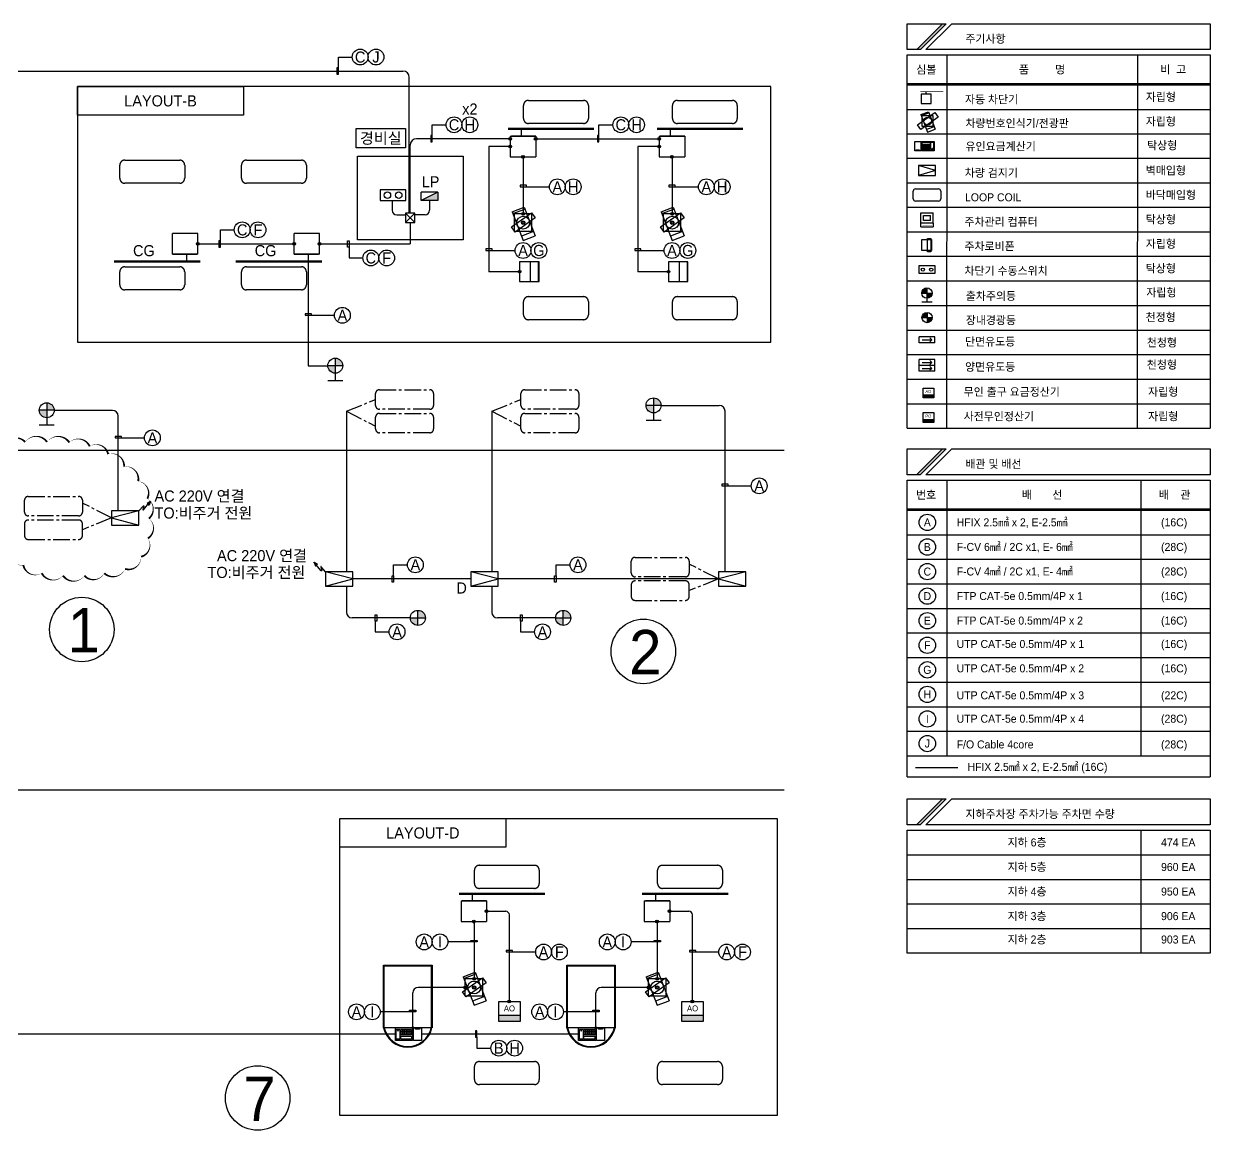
# Model space of a CAD drawing. Header units: millimetres. Extents: x 5818 to 80822, y 2110 to 56558.
# Drawn here: x 40745 to 72815, y 26649 to 56558 of the extents above; entities that cross this region are included whole.
import ezdxf
from ezdxf.enums import TextEntityAlignment as Align

# ---------------------------------------------------------------- set-up
doc = ezdxf.new("R2010")
doc.units = ezdxf.units.MM
doc.header["$LTSCALE"] = 600
doc.header["$MEASUREMENT"] = 0
doc.linetypes.add('CENTER2', pattern=[1.125, 0.75, -0.125, 0.125, -0.125])
doc.linetypes.add('HIDDEN', pattern=[2, 1, -1])
for name, color, linetype in [('5', 2, 'CONTINUOUS'), ('DY2', 2, 'CONTINUOUS'), ('e-con', 1, 'CONTINUOUS'), ('e-text', 6, 'CONTINUOUS'), ('e-text-box', 7, 'CONTINUOUS'), ('ITS', 6, 'CONTINUOUS')]:
    doc.layers.add(name, color=color, linetype=linetype)
doc.styles.add('돋움', font='Dotum.TTF')

msp = doc.modelspace()

# ---------------------------------------------------------------- hatches: boundary and pattern name
at = {"layer": '5', "ltscale": 2}
h = msp.add_hatch(color=7, dxfattribs=at)
h.dxf.hatch_style = 1
h.paths.add_polyline_path([(65051, 46524), (65051, 46442), (65341, 46442), (65341, 46524)])
h = msp.add_hatch(color=7, dxfattribs=at)
h.dxf.hatch_style = 1
h.paths.add_polyline_path([(65051, 45861), (65051, 45778), (65341, 45778), (65341, 45861)])
h = msp.add_hatch(color=7, dxfattribs=at)
h.dxf.hatch_style = 1
h.paths.add_polyline_path([(53583, 29757), (53583, 29591), (54162, 29591), (54162, 29757)])
h = msp.add_hatch(color=7, dxfattribs=at)
h.dxf.hatch_style = 1
h.paths.add_polyline_path([(58532, 29757), (58532, 29591), (59112, 29591), (59112, 29757)])
at = {"layer": 'e-text-box'}
h = msp.add_hatch(color=256, dxfattribs=at)
h.paths.add_polyline_path([(53895, 53411, 0.414214), (53932, 53448, 0.414214), (53895, 53485)])
h.paths.add_polyline_path([(53895, 53411), (53895, 53448), (53858, 53448, 0.414214)])
h.paths.add_polyline_path([(53858, 53448), (53895, 53448), (53895, 53485, 0.414214)])
h = msp.add_hatch(color=256, dxfattribs=at)
h.paths.add_polyline_path([(53895, 53206, 0.414214), (53932, 53243, 0.414214), (53895, 53281)])
h.paths.add_polyline_path([(53895, 53206), (53895, 53243), (53858, 53243, 0.414214)])
h.paths.add_polyline_path([(53858, 53243), (53895, 53243), (53895, 53281, 0.414214)])
h = msp.add_hatch(color=256, dxfattribs=at)
h.paths.add_polyline_path([(54583, 53411, 0.414214), (54620, 53448, 0.414214), (54583, 53485)])
h.paths.add_polyline_path([(54583, 53411), (54583, 53448), (54546, 53448, 0.414214)])
h.paths.add_polyline_path([(54546, 53448), (54583, 53448), (54583, 53485, 0.414214)])
h = msp.add_hatch(color=256, dxfattribs=at)
h.paths.add_polyline_path([(57921, 53411, 0.414214), (57958, 53448, 0.414214), (57921, 53485)])
h.paths.add_polyline_path([(57921, 53411), (57921, 53448), (57883, 53448, 0.414214)])
h.paths.add_polyline_path([(57883, 53448), (57921, 53448), (57921, 53485, 0.414214)])
h = msp.add_hatch(color=256, dxfattribs=at)
h.paths.add_polyline_path([(57921, 53206, 0.414214), (57958, 53243, 0.414214), (57921, 53281)])
h.paths.add_polyline_path([(57921, 53206), (57921, 53243), (57883, 53243, 0.414214)])
h.paths.add_polyline_path([(57883, 53243), (57921, 53243), (57921, 53281, 0.414214)])
h = msp.add_hatch(color=256, dxfattribs=at)
h.paths.add_polyline_path([(54239, 52926, 0.414214), (54276, 52963, 0.414214), (54239, 53001)])
h.paths.add_polyline_path([(54239, 52926), (54239, 52963), (54202, 52963, 0.414214)])
h.paths.add_polyline_path([(54202, 52963), (54239, 52963), (54239, 53001, 0.414214)])
h = msp.add_hatch(color=256, dxfattribs=at)
h.paths.add_polyline_path([(58265, 52926, 0.414214), (58302, 52963, 0.414214), (58265, 53001)])
h.paths.add_polyline_path([(58265, 52926), (58265, 52963), (58227, 52963, 0.414214)])
h.paths.add_polyline_path([(58227, 52963), (58265, 52963), (58265, 53001, 0.414214)])
h = msp.add_hatch(color=256, dxfattribs=at)
h.paths.add_polyline_path([(54245, 51383, 0.414214), (54282, 51420, 0.414214), (54245, 51457)])
h.paths.add_polyline_path([(54245, 51383), (54245, 51420), (54207, 51420, 0.414214)])
h.paths.add_polyline_path([(54207, 51420), (54245, 51420), (54245, 51457, 0.414214)])
h = msp.add_hatch(color=256, dxfattribs=at)
h.paths.add_polyline_path([(58270, 51383, 0.414214), (58308, 51420, 0.414214), (58270, 51457)])
h.paths.add_polyline_path([(58270, 51383), (58270, 51420), (58233, 51420, 0.414214)])
h.paths.add_polyline_path([(58233, 51420), (58270, 51420), (58270, 51457, 0.414214)])
h = msp.add_hatch(color=256, dxfattribs=at)
h.paths.add_polyline_path([(45453, 50569, 0.414214), (45491, 50606, 0.414214), (45453, 50643)])
h.paths.add_polyline_path([(45453, 50569), (45453, 50606), (45416, 50606, 0.414214)])
h.paths.add_polyline_path([(45416, 50606), (45453, 50606), (45453, 50643, 0.414214)])
h = msp.add_hatch(color=256, dxfattribs=at)
h.paths.add_polyline_path([(48054, 50569, 0.414214), (48092, 50606, 0.414214), (48054, 50643)])
h.paths.add_polyline_path([(48054, 50569), (48054, 50606), (48017, 50606, 0.414214)])
h.paths.add_polyline_path([(48017, 50606), (48054, 50606), (48054, 50643, 0.414214)])
h = msp.add_hatch(color=256, dxfattribs=at)
h.paths.add_polyline_path([(48742, 50569, 0.414214), (48780, 50606, 0.414214), (48742, 50643)])
h.paths.add_polyline_path([(48742, 50569), (48742, 50606), (48705, 50606, 0.414214)])
h.paths.add_polyline_path([(48705, 50606), (48742, 50606), (48742, 50643, 0.414214)])
h = msp.add_hatch(color=256, dxfattribs=at)
h.paths.add_polyline_path([(54148, 49819, 0.414214), (54185, 49856, 0.414214), (54148, 49893)])
h.paths.add_polyline_path([(54148, 49819), (54148, 49856), (54110, 49856, 0.414214)])
h.paths.add_polyline_path([(54110, 49856), (54148, 49856), (54148, 49893, 0.414214)])
h = msp.add_hatch(color=256, dxfattribs=at)
h.paths.add_polyline_path([(58173, 49819, 0.414214), (58211, 49856, 0.414214), (58173, 49893)])
h.paths.add_polyline_path([(58173, 49819), (58173, 49856), (58136, 49856, 0.414214)])
h.paths.add_polyline_path([(58136, 49856), (58173, 49856), (58173, 49893, 0.414214)])
h = msp.add_hatch(color=256, dxfattribs=at)
h.paths.add_polyline_path([(65019, 49278), (65158, 49278), (65158, 49416, 0.414214)])
h.paths.add_polyline_path([(65158, 49139, 0.414214), (65296, 49278), (65158, 49278)])
h = msp.add_hatch(color=256, dxfattribs=at)
h.paths.add_polyline_path([(65021, 48615), (65160, 48615), (65160, 48753, 0.414214)])
h.paths.add_polyline_path([(65160, 48477, 0.414214), (65298, 48615), (65160, 48615)])
h = msp.add_hatch(color=256, dxfattribs=at)
h.paths.add_polyline_path([(49369, 47315), (49166, 47315), (49166, 47517, -0.414214)])
h.paths.add_polyline_path([(49166, 47112, -0.414214), (48964, 47315), (49166, 47315)])
h = msp.add_hatch(color=256, dxfattribs=at)
h.paths.add_polyline_path([(41569, 46109), (41366, 46109), (41366, 46311, -0.414214)])
h.paths.add_polyline_path([(41366, 45906, -0.414214), (41164, 46109), (41366, 46109)])
h = msp.add_hatch(color=256, dxfattribs=at)
h.paths.add_polyline_path([(57970, 46242), (57767, 46242), (57767, 46445, -0.414214)])
h.paths.add_polyline_path([(57767, 46040, -0.414214), (57565, 46242), (57767, 46242)])
h = msp.add_hatch(color=256, dxfattribs=at)
h.paths.add_polyline_path([(51196, 40499), (51398, 40499), (51398, 40297, -0.414214)])
h.paths.add_polyline_path([(51398, 40702, -0.414214), (51601, 40499), (51398, 40499)])
h = msp.add_hatch(color=256, dxfattribs=at)
h.paths.add_polyline_path([(55124, 40499), (55327, 40499), (55327, 40297, -0.414214)])
h.paths.add_polyline_path([(55327, 40702, -0.414214), (55530, 40499), (55327, 40499)])
h = msp.add_hatch(color=256, dxfattribs=at)
h.paths.add_polyline_path([(53250, 32531, 0.414214), (53288, 32568, 0.414214), (53250, 32606)])
h.paths.add_polyline_path([(53250, 32531), (53250, 32568), (53213, 32568, 0.414214)])
h.paths.add_polyline_path([(53213, 32568), (53250, 32568), (53250, 32606, 0.414214)])
h = msp.add_hatch(color=256, dxfattribs=at)
h.paths.add_polyline_path([(58200, 32531, 0.414214), (58238, 32568, 0.414214), (58200, 32606)])
h.paths.add_polyline_path([(58200, 32531), (58200, 32568), (58163, 32568, 0.414214)])
h.paths.add_polyline_path([(58163, 32568), (58200, 32568), (58200, 32606, 0.414214)])
h = msp.add_hatch(color=256, dxfattribs=at)
h.paths.add_polyline_path([(52912, 32251, 0.414214), (52950, 32288, 0.414214), (52912, 32326)])
h.paths.add_polyline_path([(52912, 32251), (52912, 32288), (52875, 32288, 0.414214)])
h.paths.add_polyline_path([(52875, 32288), (52912, 32288), (52912, 32326, 0.414214)])
h = msp.add_hatch(color=256, dxfattribs=at)
h.paths.add_polyline_path([(57862, 32251, 0.414214), (57899, 32288, 0.414214), (57862, 32326)])
h.paths.add_polyline_path([(57862, 32251), (57862, 32288), (57825, 32288, 0.414214)])
h.paths.add_polyline_path([(57825, 32288), (57862, 32288), (57862, 32326, 0.414214)])
h = msp.add_hatch(color=256, dxfattribs=at)
h.paths.add_polyline_path([(52680, 30470, 0.414214), (52718, 30507, 0.414214), (52680, 30545)])
h.paths.add_polyline_path([(52680, 30470), (52680, 30507), (52643, 30507, 0.414214)])
h.paths.add_polyline_path([(52643, 30507), (52680, 30507), (52680, 30545, 0.414214)])
h = msp.add_hatch(color=256, dxfattribs=at)
h.paths.add_polyline_path([(52918, 30708, 0.414214), (52955, 30745, 0.414214), (52918, 30782)])
h.paths.add_polyline_path([(52918, 30708), (52918, 30745), (52881, 30745, 0.414214)])
h.paths.add_polyline_path([(52881, 30745), (52918, 30745), (52918, 30782, 0.414214)])
h = msp.add_hatch(color=256, dxfattribs=at)
h.paths.add_polyline_path([(57630, 30470, 0.414214), (57668, 30507, 0.414214), (57630, 30545)])
h.paths.add_polyline_path([(57630, 30470), (57630, 30507), (57593, 30507, 0.414214)])
h.paths.add_polyline_path([(57593, 30507), (57630, 30507), (57630, 30545, 0.414214)])
h = msp.add_hatch(color=256, dxfattribs=at)
h.paths.add_polyline_path([(57868, 30708, 0.414214), (57905, 30745, 0.414214), (57868, 30782)])
h.paths.add_polyline_path([(57868, 30708), (57868, 30745), (57830, 30745, 0.414214)])
h.paths.add_polyline_path([(57830, 30745), (57868, 30745), (57868, 30782, 0.414214)])
h = msp.add_hatch(color=7, dxfattribs=at)
h.paths.add_polyline_path([(53867, 30090, 0.414214), (53904, 30128, 0.414214), (53867, 30165)])
h.paths.add_polyline_path([(53867, 30090), (53867, 30128), (53829, 30128, 0.414214)])
h.paths.add_polyline_path([(53829, 30128), (53867, 30128), (53867, 30165, 0.414214)])
h = msp.add_hatch(color=7, dxfattribs=at)
h.paths.add_polyline_path([(58816, 30090, 0.414214), (58854, 30128, 0.414214), (58816, 30165)])
h.paths.add_polyline_path([(58816, 30090), (58816, 30128), (58779, 30128, 0.414214)])
h.paths.add_polyline_path([(58779, 30128), (58816, 30128), (58816, 30165, 0.414214)])
h = msp.add_hatch(color=256, dxfattribs=at)
h.paths.add_polyline_path([(51260, 29446, 0.414214), (51234, 29419, 0.414214), (51260, 29393)])
h.paths.add_polyline_path([(51260, 29446), (51260, 29419), (51286, 29419, 0.414214)])
h.paths.add_polyline_path([(51286, 29419), (51260, 29419), (51260, 29393, 0.414214)])
h = msp.add_hatch(color=256, dxfattribs=at)
h.paths.add_polyline_path([(56210, 29446, 0.414214), (56184, 29419, 0.414214), (56210, 29393)])
h.paths.add_polyline_path([(56210, 29446), (56210, 29419), (56236, 29419, 0.414214)])
h.paths.add_polyline_path([(56236, 29419), (56210, 29419), (56210, 29393, 0.414214)])

# ---------------------------------------------------------------- linework, layer by layer
at = {"layer": 'DY2', "color": 3}
msp.add_lwpolyline([(40223, 45174, 0, 52.4, -0.520567), (40786, 45252, 0, 52.4, -0.520567), (40786, 45252, 0, 52.4, -0.520567), (41375, 45252, 0, 52.4, -0.520567), (41375, 45252, 0, 52.4, -0.520567), (41978, 45239, 0, 52.4, -0.520567), (41978, 45239, 0, 52.4, -0.520567), (42528, 45134, 0, 52.4, -0.520567), (42528, 45134, 0, 52.4, -0.520567), (43026, 44925, 0, 52.4, -0.520567), (43026, 44925, 0, 52.4, -0.520567), (43458, 44585, 0, 52.4, -0.520567), (43458, 44585, 0, 52.4, -0.520567), (43838, 44192, 0, 52.4, -0.520567), (43838, 44192, 0, 52.4, -0.520567), (44086, 43721, 0, 52.4, -0.520567), (44086, 43721, 0, 52.4, -0.520567), (44126, 43184, 0, 52.4, -0.520567), (44126, 43184, 0, 52.4, -0.520567), (44100, 42648, 0, 52.4, -0.520567), (44100, 42648, 0, 52.4, -0.520567), (43916, 42151, 0, 52.4, -0.520567), (43916, 42151, 0, 52.4, -0.520567), (43484, 41824, 0, 52.4, -0.520567), (43484, 41824, 0, 52.4, -0.520567), (42921, 41706, 0, 52.4, -0.520567), (42921, 41706, 0, 52.4, -0.520567), (42384, 41640, 0, 52.4, -0.520567), (42384, 41640, 0, 52.4, -0.520567), (41807, 41640, 0, 52.4, -0.520567), (41807, 41640, 0, 52.4, -0.520567), (41231, 41706, 0, 52.4, -0.520567), (41231, 41706, 0, 52.4, -0.520567), (40733, 41928, 0, 52.4, -0.520567), (40733, 41928, 0, 52.4, -0.520567), (40354, 42308, 0, 52.4, -0.520567)], format="xyseb", dxfattribs=at)
at = {"layer": 'e-con'}
for centre in [(42315, 40184), (57493, 39592), (47067, 27520)]:
    msp.add_circle(centre, 872, dxfattribs=at)
at = {"layer": 'e-text-box'}
for p, q in [((64627, 56558), (65678, 56558)), ((64627, 55860), (64627, 56558)), ((64881, 55860), (65579, 56558)), ((65678, 56558), (64980, 55860)), ((64980, 55860), (64627, 55860)), ((49249, 55657), (49624, 55657)), ((49249, 55363), (49249, 55657)), ((65692, 55713), (65688, 45623)), ((70846, 55713), (70842, 45623)), ((72815, 55713), (72815, 45623)), ((37930, 55278), (50992, 55278)), ((51165, 51437), (51165, 55105)), ((64627, 54941), (72815, 54941)), ((64627, 54904), (72815, 54904)), ((65271, 54650), (65003, 54650)), ((65003, 54650), (65003, 54402)), ((65137, 54650), (65137, 54721)), ((65271, 54402), (65271, 54650)), ((64627, 54243), (72815, 54243)), ((64627, 54243), (72815, 54243)), ((64627, 54243), (72815, 54243)), ((65003, 54402), (65271, 54402)), ((64903, 53822), (65374, 54157)), ((65460, 54036), (64989, 53700)), ((64996, 54102), (65195, 54178)), ((64996, 54102), (65176, 53629)), ((65007, 54073), (65206, 54149)), ((65032, 53778), (65032, 54070)), ((65324, 54070), (65032, 54070)), ((65195, 54178), (65376, 53705)), ((65324, 53778), (65324, 54070)), ((65374, 54157), (65460, 54036)), ((51786, 53827), (52162, 53827)), ((51786, 53533), (51786, 53827)), ((54203, 53523), (54203, 53715)), ((56293, 53827), (56668, 53827)), ((56293, 53533), (56293, 53827)), ((58228, 53523), (58228, 53715)), ((64627, 53581), (72815, 53581)), ((64627, 53581), (72815, 53581)), ((64989, 53700), (64903, 53822)), ((65324, 53778), (65032, 53778)), ((65349, 53775), (65149, 53699)), ((65176, 53629), (65376, 53705)), ((51188, 51437), (51188, 53275)), ((53895, 53448), (51362, 53448)), ((53895, 53243), (53317, 53243)), ((53317, 53243), (53317, 49856)), ((53895, 53523), (53895, 52963)), ((53895, 53523), (54583, 53523)), ((54583, 53523), (53925, 53523)), ((54583, 53523), (54583, 52963)), ((54583, 53448), (57921, 53448)), ((57921, 53243), (57343, 53243)), ((57343, 53243), (57343, 49856)), ((57921, 53523), (57921, 52963)), ((57921, 53523), (58609, 53523)), ((58609, 53523), (57950, 53523)), ((58609, 53523), (58609, 52963)), ((64827, 53123), (64827, 53379)), ((64827, 53379), (64989, 53379)), ((64989, 53379), (64989, 53123)), ((65006, 53123), (65006, 53379)), ((65006, 53379), (65356, 53379)), ((65026, 53293), (65026, 53356)), ((65026, 53356), (65248, 53356)), ((65248, 53293), (65026, 53293)), ((65026, 53157), (65026, 53269)), ((65026, 53269), (65248, 53269)), ((65063, 53157), (65063, 53269)), ((65100, 53157), (65100, 53269)), ((65137, 53157), (65137, 53269)), ((65174, 53157), (65174, 53269)), ((65210, 53157), (65210, 53269)), ((65248, 53356), (65248, 53293)), ((65248, 53269), (65248, 53157)), ((65264, 53356), (65338, 53356)), ((65264, 53157), (65264, 53356)), ((65338, 53356), (65338, 53157)), ((65356, 53379), (65356, 53123)), ((53895, 52963), (54583, 52963)), ((54245, 52963), (54245, 51420)), ((57921, 52963), (58609, 52963)), ((58270, 52963), (58270, 51420)), ((64627, 52920), (72815, 52920)), ((64989, 53123), (64827, 53123)), ((64868, 53131), (64868, 53148)), ((64868, 53148), (64948, 53148)), ((64948, 53131), (64868, 53131)), ((64948, 53148), (64948, 53131)), ((65356, 53123), (65006, 53123)), ((65026, 53230), (65248, 53230)), ((65026, 53195), (65248, 53195)), ((65248, 53157), (65026, 53157)), ((65338, 53157), (65264, 53157)), ((64928, 52724), (64928, 52454)), ((65392, 52724), (64928, 52724)), ((65392, 52589), (64928, 52724)), ((65392, 52454), (65392, 52724)), ((65392, 52589), (64928, 52454)), ((64928, 52454), (65392, 52454)), ((51489, 51781), (51489, 52005)), ((51489, 51781), (51489, 52005)), ((51936, 52005), (51489, 51781)), ((51936, 52005), (51489, 51781)), ((51936, 52005), (51489, 52005)), ((51936, 52005), (51489, 52005)), ((51936, 52005), (51936, 51781)), ((51936, 52005), (51936, 51781)), ((54159, 52151), (54954, 52151)), ((58185, 52151), (58980, 52151)), ((64627, 52258), (72815, 52258)), ((64789, 51821), (64789, 52034)), ((64848, 52093), (65472, 52093)), ((65530, 52034), (65530, 51821)), ((50704, 51779), (50704, 51516)), ((51936, 51781), (51489, 51781)), ((51936, 51781), (51489, 51781)), ((51712, 51779), (51712, 51516)), ((65472, 51762), (64848, 51762)), ((50825, 51395), (51062, 51395)), ((51315, 51184), (51062, 51437)), ((51062, 51184), (51315, 51437)), ((51591, 51395), (51315, 51395)), ((53931, 51065), (54469, 51448)), ((53948, 51473), (54273, 51596)), ((53948, 51473), (54242, 50701)), ((53966, 51425), (54291, 51549)), ((54007, 50945), (54007, 51420)), ((54482, 51420), (54007, 51420)), ((54273, 51596), (54567, 50824)), ((54469, 51448), (54567, 51310)), ((54482, 50945), (54482, 51420)), ((57957, 51065), (58494, 51448)), ((57974, 51473), (58299, 51596)), ((57974, 51473), (58268, 50701)), ((57992, 51425), (58317, 51549)), ((58033, 50945), (58033, 51420)), ((58508, 51420), (58033, 51420)), ((58299, 51596), (58593, 50824)), ((58494, 51448), (58593, 51310)), ((58508, 50945), (58508, 51420)), ((64627, 51597), (72815, 51597)), ((64993, 51069), (64993, 51449)), ((65064, 51378), (65255, 51378)), ((65064, 51235), (65064, 51378)), ((65255, 51235), (65255, 51378)), ((65326, 51164), (65326, 51449)), ((51188, 51184), (51188, 50606)), ((54029, 50927), (53931, 51065)), ((54567, 51310), (54029, 50927)), ((58055, 50927), (57957, 51065)), ((58593, 51310), (58055, 50927)), ((65255, 51235), (65064, 51235)), ((65326, 51164), (65326, 51069)), ((44765, 50326), (44765, 50886)), ((45453, 50886), (44765, 50886)), ((45453, 50326), (45453, 50886)), ((46061, 50986), (46436, 50986)), ((46061, 50691), (46061, 50986)), ((48054, 50326), (48054, 50886)), ((48742, 50886), (48054, 50886)), ((48742, 50326), (48742, 50886)), ((54482, 50945), (54007, 50945)), ((54523, 50940), (54198, 50816)), ((54242, 50701), (54567, 50824)), ((58508, 50945), (58033, 50945)), ((58549, 50940), (58224, 50816)), ((58268, 50701), (58593, 50824)), ((64627, 50935), (72815, 50935)), ((45453, 50606), (48054, 50606)), ((48742, 50606), (51188, 50606)), ((49538, 50521), (49538, 50227)), ((53232, 50429), (54027, 50429)), ((57258, 50429), (58052, 50429)), ((44765, 50326), (45423, 50326)), ((45453, 50326), (44765, 50326)), ((45145, 50326), (45145, 50134)), ((48054, 50326), (48712, 50326)), ((48742, 50326), (48054, 50326)), ((48434, 50326), (48434, 50134)), ((48434, 50326), (48434, 47315)), ((49538, 50227), (49913, 50227)), ((54672, 50118), (54148, 50118)), ((54148, 50118), (54148, 49594)), ((54433, 50127), (54433, 49585)), ((54433, 50127), (54651, 50127)), ((54651, 50127), (54651, 49585)), ((54672, 49594), (54672, 50118)), ((58698, 50118), (58173, 50118)), ((58173, 50118), (58173, 49594)), ((58458, 50127), (58458, 49585)), ((58458, 50127), (58677, 50127)), ((58677, 50127), (58677, 49585)), ((58698, 49594), (58698, 50118)), ((64623, 50271), (72815, 50271)), ((64623, 50271), (72815, 50271)), ((54148, 49856), (53317, 49856)), ((58173, 49856), (57343, 49856)), ((54148, 49594), (54672, 49594)), ((54651, 49585), (54433, 49585)), ((58173, 49594), (58698, 49594)), ((58677, 49585), (58458, 49585)), ((64623, 49607), (72815, 49607)), ((65158, 49416), (65158, 49139)), ((65019, 49278), (65296, 49278)), ((65158, 49139), (65158, 49037)), ((64623, 48943), (72815, 48943)), ((65019, 49037), (65296, 49037)), ((65160, 48753), (65160, 48477)), ((48349, 48678), (49144, 48678)), ((65021, 48615), (65298, 48615)), ((64623, 48279), (72815, 48279)), ((64948, 47937), (64948, 48095)), ((65367, 48095), (64948, 48095)), ((65367, 47937), (64948, 47937)), ((65026, 48016), (65289, 48016)), ((65236, 48069), (65289, 48016)), ((65289, 48016), (65236, 47964)), ((65367, 47937), (65367, 48095)), ((49166, 47517), (49166, 46910)), ((64623, 47615), (72815, 47615)), ((64948, 47321), (64948, 47478)), ((65367, 47478), (64948, 47478)), ((65367, 47321), (65367, 47478)), ((48434, 47315), (48964, 47315)), ((49369, 47315), (48964, 47315)), ((65367, 47321), (64948, 47321)), ((64948, 47163), (64948, 47321)), ((65367, 47321), (64948, 47321)), ((65367, 47163), (64948, 47163)), ((65026, 47399), (65289, 47399)), ((65026, 47242), (65289, 47242)), ((65236, 47452), (65289, 47399)), ((65289, 47399), (65236, 47347)), ((65236, 47294), (65289, 47242)), ((65289, 47242), (65236, 47190)), ((65367, 47163), (65367, 47321)), ((49369, 46910), (48964, 46910)), ((64623, 46951), (72815, 46951)), ((41366, 46311), (41366, 45703)), ((57970, 46242), (57565, 46242)), ((57767, 46445), (57767, 45837)), ((57970, 46242), (59545, 46242)), ((64623, 46287), (72815, 46287)), ((41569, 46109), (41164, 46109)), ((41569, 46109), (43145, 46109)), ((43300, 43394), (43300, 45953)), ((49465, 46082), (49465, 41747)), ((53394, 46082), (53394, 41747)), ((59701, 41747), (59701, 46087)), ((41569, 45703), (41164, 45703)), ((57970, 45837), (57565, 45837)), ((64619, 45623), (72811, 45623)), ((64623, 45623), (72815, 45623)), ((43214, 45363), (44009, 45363)), ((8491, 45031), (61296, 45031)), ((64878, 44369), (65579, 45069)), ((59615, 44069), (60410, 44069)), ((65692, 44221), (65692, 36770)), ((70936, 44221), (70936, 36770)), ((72815, 44221), (72815, 36203)), ((44173, 43647), (44079, 43594)), ((44173, 43647), (44136, 43545)), ((43860, 43394), (43121, 43200)), ((44079, 43594), (44136, 43545)), ((64623, 43446), (72815, 43446)), ((64623, 43410), (72815, 43410)), ((43121, 43200), (43860, 43007)), ((64623, 42746), (72815, 42746)), ((64623, 42082), (72815, 42082)), ((48591, 42000), (48685, 41947)), ((48591, 42000), (48628, 41898)), ((48685, 41947), (48628, 41898)), ((49643, 41553), (48904, 41747)), ((50742, 41933), (51117, 41933)), ((50742, 41639), (50742, 41933)), ((53572, 41553), (52833, 41747)), ((55136, 41933), (55511, 41933)), ((55136, 41639), (55136, 41933)), ((60261, 41747), (59522, 41553)), ((48904, 41360), (49643, 41553)), ((52833, 41553), (49643, 41553)), ((52833, 41360), (53572, 41553)), ((59522, 41553), (53572, 41553)), ((59522, 41553), (60261, 41360)), ((64623, 41418), (72815, 41418)), ((49465, 41360), (49465, 40654)), ((53394, 41360), (53394, 40654)), ((64623, 40754), (72815, 40754)), ((51196, 40499), (49620, 40499)), ((50247, 40414), (50247, 40120)), ((51196, 40499), (51601, 40499)), ((51398, 40297), (51398, 40702)), ((55124, 40499), (53549, 40499)), ((54176, 40414), (54176, 40120)), ((55124, 40499), (55530, 40499)), ((55327, 40297), (55327, 40702)), ((50247, 40120), (50622, 40120)), ((54176, 40120), (54551, 40120)), ((64623, 40090), (72815, 40090)), ((64623, 39426), (72815, 39426)), ((64623, 38762), (72815, 38762)), ((64623, 38098), (72815, 38098)), ((64623, 37434), (72815, 37434)), ((64623, 36770), (72815, 36770)), ((64623, 36770), (72815, 36770)), ((64623, 36770), (72815, 36770)), ((64623, 36203), (72815, 36203)), ((64623, 36203), (72815, 36203)), ((64623, 36203), (72815, 36203)), ((8491, 35847), (61296, 35847)), ((64878, 34905), (65579, 35606)), ((70936, 34758), (70936, 31438)), ((64623, 34094), (72815, 34094)), ((64623, 33430), (72815, 33430)), ((52876, 32848), (52876, 33040)), ((57826, 32848), (57826, 33040)), ((52568, 32848), (52568, 32288)), ((52568, 32848), (53256, 32848)), ((53256, 32848), (52598, 32848)), ((53256, 32848), (53256, 32288)), ((57518, 32848), (57518, 32288)), ((57518, 32848), (58206, 32848)), ((58206, 32848), (57548, 32848)), ((58206, 32848), (58206, 32288)), ((64623, 32766), (72815, 32766)), ((53256, 32568), (53772, 32568)), ((53872, 30128), (53872, 32468)), ((58206, 32568), (58722, 32568)), ((58822, 30128), (58822, 32468)), ((52568, 32288), (53256, 32288)), ((52918, 32288), (52918, 30745)), ((57518, 32288), (58206, 32288)), ((57868, 32288), (57868, 30745)), ((64623, 32102), (72815, 32102)), ((53003, 31740), (52209, 31740)), ((53787, 31468), (54582, 31468)), ((57953, 31740), (57158, 31740)), ((58737, 31468), (59532, 31468)), ((50472, 31108), (51780, 31108)), ((50472, 29419), (50472, 31108)), ((51780, 31108), (51780, 29419)), ((55422, 31108), (56730, 31108)), ((55422, 29419), (55422, 31108)), ((56730, 31108), (56730, 29419)), ((50491, 29419), (50491, 31090)), ((50491, 31090), (51761, 31090)), ((51761, 31090), (51761, 29419)), ((52621, 30798), (52946, 30921)), ((52621, 30798), (52915, 30026)), ((52640, 30750), (52965, 30874)), ((52946, 30921), (53240, 30150)), ((55441, 29419), (55441, 31090)), ((55441, 31090), (56711, 31090)), ((56711, 31090), (56711, 29419)), ((57571, 30798), (57896, 30921)), ((57571, 30798), (57865, 30026)), ((57589, 30750), (57914, 30874)), ((57896, 30921), (58190, 30150)), ((52680, 30507), (51404, 30507)), ((52605, 30390), (53142, 30773)), ((52680, 30270), (52680, 30745)), ((53156, 30745), (52680, 30745)), ((53240, 30635), (52703, 30252)), ((53142, 30773), (53240, 30635)), ((53156, 30270), (53156, 30745)), ((57630, 30507), (56354, 30507)), ((57554, 30390), (58092, 30773)), ((57630, 30270), (57630, 30745)), ((58105, 30745), (57630, 30745)), ((58190, 30635), (57653, 30252)), ((58092, 30773), (58190, 30635)), ((58105, 30270), (58105, 30745)), ((51260, 29419), (51260, 30363)), ((52703, 30252), (52605, 30390)), ((53156, 30270), (52680, 30270)), ((53197, 30265), (52872, 30141)), ((52915, 30026), (53240, 30150)), ((56210, 29419), (56210, 30363)), ((57653, 30252), (57554, 30390)), ((58105, 30270), (57630, 30270)), ((58146, 30265), (57821, 30141)), ((57865, 30026), (58190, 30150)), ((51346, 29850), (50381, 29850)), ((56295, 29850), (55331, 29850)), ((50789, 29249), (37962, 29249)), ((51761, 29419), (50491, 29419)), ((50789, 29419), (51255, 29419)), ((50789, 29079), (50789, 29419)), ((50814, 29110), (50814, 29373)), ((50814, 29373), (50912, 29373)), ((50912, 29373), (50912, 29110)), ((50933, 29373), (51228, 29373)), ((50933, 29225), (50933, 29373)), ((51228, 29323), (50933, 29323)), ((51228, 29276), (50933, 29276)), ((51228, 29225), (50933, 29225)), ((50933, 29193), (51228, 29193)), ((50933, 29110), (50933, 29193)), ((50983, 29373), (50983, 29225)), ((51032, 29373), (51032, 29225)), ((51081, 29373), (51081, 29225)), ((51130, 29373), (51130, 29225)), ((51179, 29373), (51179, 29225)), ((51228, 29373), (51228, 29225)), ((51228, 29193), (51228, 29110)), ((51255, 29419), (51255, 29079)), ((51277, 29419), (51493, 29419)), ((51277, 29079), (51277, 29419)), ((51332, 29408), (51439, 29408)), ((51332, 29386), (51332, 29408)), ((51439, 29386), (51332, 29386)), ((51439, 29408), (51439, 29386)), ((51493, 29419), (51493, 29079)), ((55739, 29249), (51493, 29249)), ((56711, 29419), (55441, 29419)), ((55739, 29419), (56204, 29419)), ((55739, 29079), (55739, 29419)), ((55764, 29110), (55764, 29373)), ((55764, 29373), (55862, 29373)), ((55862, 29373), (55862, 29110)), ((55883, 29373), (56178, 29373)), ((55883, 29225), (55883, 29373)), ((56178, 29323), (55883, 29323)), ((56178, 29276), (55883, 29276)), ((56178, 29225), (55883, 29225)), ((55883, 29193), (56178, 29193)), ((55883, 29110), (55883, 29193)), ((55933, 29373), (55933, 29225)), ((55982, 29373), (55982, 29225)), ((56031, 29373), (56031, 29225)), ((56080, 29373), (56080, 29225)), ((56129, 29373), (56129, 29225)), ((56178, 29373), (56178, 29225)), ((56178, 29193), (56178, 29110)), ((56204, 29419), (56204, 29079)), ((56227, 29419), (56443, 29419)), ((56227, 29079), (56227, 29419)), ((56282, 29408), (56389, 29408)), ((56282, 29386), (56282, 29408)), ((56389, 29386), (56282, 29386)), ((56389, 29408), (56389, 29386)), ((56443, 29419), (56443, 29079)), ((51255, 29079), (50789, 29079)), ((50912, 29110), (50814, 29110)), ((51228, 29110), (50933, 29110)), ((51493, 29079), (51277, 29079)), ((52996, 29164), (52996, 28870)), ((52996, 28870), (53371, 28870)), ((56204, 29079), (55739, 29079)), ((55862, 29110), (55764, 29110)), ((56178, 29110), (55883, 29110)), ((56443, 29079), (56227, 29079))]:
    msp.add_line(p, q, dxfattribs=at)
at = {"layer": 'e-text-box', "ltscale": 30}
for p, q in [((49730, 53728), (51060, 53728)), ((49730, 53728), (51060, 53728)), ((49730, 53200), (49730, 53728)), ((49730, 53200), (49730, 53728)), ((51060, 53728), (51060, 53200)), ((51060, 53200), (49730, 53200))]:
    msp.add_line(p, q, dxfattribs=at)
at = {"layer": 'e-text-box', "linetype": 'CENTER2'}
for p, q in [((49465, 46082), (50254, 46401)), ((53394, 46082), (54183, 46401)), ((49465, 46082), (50254, 45682)), ((53394, 46082), (54183, 45682)), ((43121, 43200), (42332, 43600)), ((43121, 43200), (42332, 42882)), ((59522, 41553), (58733, 41953)), ((59522, 41553), (58733, 41235))]:
    msp.add_line(p, q, dxfattribs=at)
at = {"layer": 'e-text-box', "linetype": 'Continuous'}
msp.add_line((64850, 36453), (65994, 36453), dxfattribs=at)
at = {"layer": 'e-text-box'}
for points in [[(65128, 55860), (65826, 56558), (72815, 56558), (72815, 55860)], [(49208, 55363), (49208, 55192), (49249, 55192), (49249, 55363)], [(42198, 47954), (60934, 47954), (60934, 54859), (42198, 54859)], [(42198, 54859), (46687, 54859), (46687, 54086), (42198, 54086)], [(51745, 53533), (51745, 53363), (51786, 53363), (51786, 53533)], [(56252, 53533), (56252, 53363), (56293, 53363), (56293, 53533)], [(49763, 52981), (52618, 52981), (52618, 50716), (49763, 50716)], [(50383, 51779), (51071, 51779), (51071, 52069), (50383, 52069)], [(54159, 52151), (54330, 52151), (54330, 52192), (54159, 52192)], [(58185, 52151), (58356, 52151), (58356, 52192), (58185, 52192)], [(51062, 51184), (51315, 51184), (51315, 51437), (51062, 51437)], [(46020, 50691), (46020, 50521), (46061, 50521), (46061, 50691)], [(49497, 50521), (49497, 50691), (49538, 50691), (49538, 50521)], [(65017, 50725), (65283, 50725), (65283, 50424), (65017, 50424)], [(65172, 50756), (65266, 50756), (65266, 50396), (65172, 50396)], [(53232, 50429), (53403, 50429), (53403, 50470), (53232, 50470)], [(57258, 50429), (57428, 50429), (57428, 50470), (57258, 50470)], [(64945, 50020), (65375, 50020), (65375, 49805), (64945, 49805)], [(48349, 48678), (48520, 48678), (48520, 48719), (48349, 48719)], [(43214, 45363), (43385, 45363), (43385, 45404), (43214, 45404)], [(64623, 44369), (64623, 45069), (65678, 45069), (64978, 44369)], [(65126, 44369), (65827, 45069), (72815, 45069), (72815, 44369)], [(59615, 44069), (59786, 44069), (59786, 44110), (59615, 44110)], [(43860, 43394), (43121, 43394), (43121, 43007), (43860, 43007)], [(48904, 41360), (49643, 41360), (49643, 41747), (48904, 41747)], [(52833, 41360), (53572, 41360), (53572, 41747), (52833, 41747)], [(60261, 41747), (59522, 41747), (59522, 41360), (60261, 41360)], [(50700, 41468), (50700, 41639), (50742, 41639), (50742, 41468)], [(55095, 41468), (55095, 41639), (55136, 41639), (55136, 41468)], [(50288, 40585), (50288, 40414), (50247, 40414), (50247, 40585)], [(54217, 40585), (54217, 40414), (54176, 40414), (54176, 40585)], [(64623, 34905), (64623, 35606), (65678, 35606), (64978, 34905)], [(65126, 34905), (65827, 35606), (72815, 35606), (72815, 34905)], [(49288, 35072), (61111, 35072), (61111, 27051), (49288, 27051)], [(49288, 35072), (53777, 35072), (53777, 34299), (49288, 34299)], [(53003, 31740), (52833, 31740), (52833, 31781), (53003, 31781)], [(57953, 31740), (57782, 31740), (57782, 31781), (57953, 31781)], [(53787, 31468), (53958, 31468), (53958, 31509), (53787, 31509)], [(58737, 31468), (58908, 31468), (58908, 31509), (58737, 31509)], [(51346, 29850), (51175, 29850), (51175, 29891), (51346, 29891)], [(56295, 29850), (56125, 29850), (56125, 29891), (56295, 29891)], [(52955, 29335), (52955, 29164), (52996, 29164), (52996, 29335)]]:
    msp.add_lwpolyline(points, close=True, dxfattribs=at)
for points in [[(64623, 45623), (64627, 55713), (72815, 55713)], [(64993, 51449), (65064, 51449), (65326, 51449)], [(65326, 51164), (65064, 51164), (64993, 51164)], [(64993, 51069), (65064, 51069), (65326, 51069)], [(64623, 36203), (64623, 44221), (72815, 44221)], [(72815, 34758), (72815, 31438), (64623, 31438), (64623, 34758), (72815, 34758)]]:
    msp.add_lwpolyline(points, dxfattribs=at)
for points, const_width in [([(64978, 54721), (65598, 54721)], 18.9), ([(53834, 53715), (56162, 53715)], 60), ([(57859, 53715), (60187, 53715)], 60), ([(65294, 51117), (65036, 51117)], 9.51), ([(45515, 50134), (43187, 50134)], 60), ([(48804, 50134), (46475, 50134)], 60), ([(52507, 33040), (54835, 33040)], 60), ([(57457, 33040), (59785, 33040)], 60)]:
    msp.add_lwpolyline(points, dxfattribs=dict(at, const_width=const_width))
at = {"layer": 'e-text-box', "linetype": 'HIDDEN', "ltscale": 5}
for points in [[(54386, 54485), (55873, 54485, -0.414214), (56007, 54351), (56007, 53995, -0.414214), (55873, 53862), (54386, 53862, -0.414214), (54253, 53995), (54253, 54351, -0.414214)], [(58412, 54485), (59899, 54485, -0.414214), (60032, 54351), (60032, 53995, -0.414214), (59899, 53862), (58412, 53862, -0.414214), (58279, 53995), (58279, 54351, -0.414214)], [(44962, 52247), (43475, 52247, -0.414214), (43342, 52381), (43342, 52737, -0.414214), (43475, 52870), (44962, 52870, -0.414214), (45095, 52737), (45095, 52381, -0.414214)], [(48251, 52247), (46764, 52247, -0.414214), (46631, 52381), (46631, 52737, -0.414214), (46764, 52870), (48251, 52870, -0.414214), (48384, 52737), (48384, 52381, -0.414214)], [(44962, 49365), (43475, 49365, -0.414214), (43342, 49498), (43342, 49854, -0.414214), (43475, 49988), (44962, 49988, -0.414214), (45095, 49854), (45095, 49498, -0.414214)], [(48251, 49365), (46764, 49365, -0.414214), (46631, 49498), (46631, 49854, -0.414214), (46764, 49988), (48251, 49988, -0.414214), (48384, 49854), (48384, 49498, -0.414214)], [(54386, 49181), (55873, 49181, -0.414214), (56007, 49048), (56007, 48692, -0.414214), (55873, 48558), (54386, 48558, -0.414214), (54253, 48692), (54253, 49048, -0.414214)], [(58412, 49181), (59899, 49181, -0.414214), (60032, 49048), (60032, 48692, -0.414214), (59899, 48558), (58412, 48558, -0.414214), (58279, 48692), (58279, 49048, -0.414214)], [(53060, 33810), (54547, 33810, -0.414214), (54680, 33677), (54680, 33320, -0.414214), (54547, 33187), (53060, 33187, -0.414214), (52926, 33320), (52926, 33677, -0.414214)], [(58009, 33810), (59496, 33810, -0.414214), (59630, 33677), (59630, 33320, -0.414214), (59496, 33187), (58009, 33187, -0.414214), (57876, 33320), (57876, 33677, -0.414214)], [(53060, 28506), (54547, 28506, -0.414214), (54680, 28373), (54680, 28017, -0.414214), (54547, 27884), (53060, 27884, -0.414214), (52926, 28017), (52926, 28373, -0.414214)], [(58009, 28506), (59496, 28506, -0.414214), (59630, 28373), (59630, 28017, -0.414214), (59496, 27884), (58009, 27884, -0.414214), (57876, 28017), (57876, 28373, -0.414214)]]:
    msp.add_lwpolyline(points, format="xyb", close=True, dxfattribs=at)
at = {"layer": 'e-text-box', "linetype": 'CENTER2'}
for points in [[(51718, 46138), (50358, 46138, -0.414214), (50254, 46242), (50254, 46560, -0.414214), (50358, 46664), (51718, 46664, -0.414214), (51822, 46560), (51822, 46242, -0.414214)], [(55647, 46138), (54287, 46138, -0.414214), (54183, 46242), (54183, 46560, -0.414214), (54287, 46664), (55647, 46664, -0.414214), (55750, 46560), (55750, 46242, -0.414214)], [(51718, 45501), (50358, 45501, -0.414214), (50254, 45605), (50254, 45923, -0.414214), (50358, 46027), (51718, 46027, -0.414214), (51822, 45923), (51822, 45605, -0.414214)], [(55647, 45501), (54287, 45501, -0.414214), (54183, 45605), (54183, 45923, -0.414214), (54287, 46027), (55647, 46027, -0.414214), (55750, 45923), (55750, 45605, -0.414214)], [(40868, 43781), (42229, 43781, -0.414214), (42332, 43678), (42332, 43359, -0.414214), (42229, 43256), (40868, 43256, -0.414214), (40765, 43359), (40765, 43678, -0.414214)], [(40868, 42619), (42229, 42619, 0.414214), (42332, 42722), (42332, 43041, 0.414214), (42229, 43144), (40868, 43144, 0.414214), (40765, 43041), (40765, 42722, 0.414214)], [(57269, 42134), (58629, 42134, -0.414214), (58733, 42031), (58733, 41713, -0.414214), (58629, 41609), (57269, 41609, -0.414214), (57165, 41713), (57165, 42031, -0.414214)], [(57269, 40972), (58629, 40972, 0.414214), (58733, 41075), (58733, 41394, 0.414214), (58629, 41497), (57269, 41497, 0.414214), (57165, 41394), (57165, 41075, 0.414214)]]:
    msp.add_lwpolyline(points, format="xyb", close=True, dxfattribs=at)
at = {"layer": 'e-text-box'}
for points in [[(43860, 43394), (43978, 43528, -0.78264), (43990, 43522), (43967, 43425, 0.789158), (43979, 43419), (44174, 43649)], [(48904, 41747), (48786, 41881, 0.78264), (48774, 41875), (48798, 41778, -0.789158), (48786, 41772), (48590, 42002)]]:
    msp.add_lwpolyline(points, format="xyb", dxfattribs=at)
for centre, radius in [((49838, 55657), 214), ((50265, 55657), 214), ((52375, 53827), 214), ((52803, 53827), 214), ((56882, 53827), 214), ((57309, 53827), 214), ((65178, 53924), 107), ((53895, 53448), 37.4), ((53895, 53243), 37.4), ((54583, 53448), 37.4), ((57921, 53448), 37.4), ((57921, 53243), 37.4), ((54239, 52963), 37.4), ((58265, 52963), 37.4), ((55168, 52151), 214), ((55595, 52151), 214), ((59194, 52151), 214), ((59621, 52151), 214), ((50575, 51924), 86.8), ((50880, 51924), 86.8), ((54245, 51182), 174), ((54245, 51420), 37.4), ((58270, 51182), 174), ((58270, 51420), 37.4), ((46650, 50986), 214), ((47077, 50986), 214), ((54245, 51182), 47.9), ((54245, 51182), 26.4), ((58270, 51182), 47.9), ((58270, 51182), 26.4), ((45453, 50606), 37.4), ((48054, 50606), 37.4), ((48742, 50606), 37.4), ((50127, 50227), 214), ((50555, 50227), 214), ((54241, 50429), 214), ((54668, 50429), 214), ((58266, 50429), 214), ((58694, 50429), 214), ((54148, 49856), 37.4), ((58173, 49856), 37.4), ((65046, 49911), 43.2), ((65274, 49911), 43.2), ((65158, 49278), 139), ((49358, 48678), 214), ((65160, 48615), 138), ((49166, 47315), 203), ((41366, 46109), 203), ((57767, 46242), 203), ((44223, 45363), 214), ((60624, 44069), 214), ((65168, 43078), 221), ((65168, 42414), 221), ((51331, 41933), 214), ((55725, 41933), 214), ((65168, 41750), 221), ((65168, 41086), 221), ((51398, 40499), 203), ((55327, 40499), 203), ((65168, 40422), 221), ((50836, 40120), 214), ((54765, 40120), 214), ((65168, 39758), 221), ((65168, 39094), 221), ((65168, 38430), 221), ((65168, 37766), 221), ((65168, 37102), 221), ((53250, 32568), 37.4), ((58200, 32568), 37.4), ((52912, 32288), 37.4), ((57862, 32288), 37.4), ((51567, 31740), 214), ((51995, 31740), 214), ((56517, 31740), 214), ((56945, 31740), 214), ((54796, 31468), 214), ((55223, 31468), 214), ((59745, 31468), 214), ((60173, 31468), 214), ((52680, 30507), 37.4), ((52918, 30507), 174), ((52918, 30507), 47.9), ((52918, 30745), 37.4), ((52918, 30507), 26.4), ((57630, 30507), 37.4), ((57868, 30507), 174), ((57868, 30507), 47.9), ((57868, 30745), 37.4), ((57868, 30507), 26.4), ((49740, 29850), 214), ((50167, 29850), 214), ((54690, 29850), 214), ((55117, 29850), 214), ((51260, 29419), 26.2), ((56210, 29419), 26.2), ((53585, 28870), 214), ((54013, 28870), 214)]:
    msp.add_circle(centre, radius, dxfattribs=at)
at = {"layer": 'e-text-box', "color": 7}
for centre in [(53867, 30128), (58816, 30128)]:
    msp.add_circle(centre, 37.4, dxfattribs=at)
at = {"layer": 'e-text-box'}
for centre, radius, start, end in [((50992, 55105), 173, 0, 90), ((51362, 53275), 173, 90, 180), ((65300, 53174), 8.4, 129.9471, 153.6123), ((65299, 53174), 7.28, 153.7959, 179.8166), ((65299, 53174), 7.28, 180.1834, 206.2041), ((65300, 53175), 8.4, 206.3877, 230.0529), ((65301, 53173), 10.1, 109.0757, 130.0256), ((65301, 53176), 10.1, 229.9744, 250.9243), ((65302, 53171), 11.3, 89.8977, 109.2619), ((65302, 53177), 11.3, 250.7381, 270.1024), ((65302, 53171), 11.3, 70.7381, 90.1023), ((65302, 53177), 11.3, 269.8976, 289.2619), ((65302, 53173), 10.1, 49.9744, 70.9243), ((65302, 53176), 10.1, 289.0757, 310.0256), ((65303, 53174), 8.4, 26.3877, 50.0529), ((65303, 53175), 8.4, 309.9471, 333.6123), ((65304, 53174), 7.28, 0.1834, 26.2041), ((65304, 53174), 7.28, 333.7959, 359.8166), ((64848, 52034), 58.9, 90, 180), ((65472, 52034), 58.9, 0, 90), ((64848, 51821), 58.9, 180, 270), ((65472, 51821), 58.9, 270, 0), ((50825, 51516), 121, 180, 270), ((51591, 51516), 121, 270, 0), ((59545, 46087), 155, 0, 90), ((43145, 45953), 155, 0, 90), ((49620, 40654), 155, 180, 270), ((53549, 40654), 155, 180, 270), ((53772, 32468), 100, 0, 90), ((58722, 32468), 100, 0, 90), ((51404, 30363), 144, 90, 180), ((56354, 30363), 144, 90, 180), ((51126, 29564), 669, 192.4677, 347.5323), ((51126, 29565), 651, 192.876, 347.124), ((50858, 29350), 9.68, 153.7959, 179.8166), ((50858, 29351), 9.68, 180.1834, 206.2041), ((50860, 29350), 11.2, 129.9471, 153.6123), ((50860, 29351), 11.2, 206.3877, 230.0529), ((50861, 29348), 13.4, 109.0757, 130.0256), ((50861, 29353), 13.4, 229.9744, 250.9243), ((50862, 29347), 15.1, 89.8976, 109.2619), ((50862, 29355), 15.1, 250.7381, 270.1023), ((50862, 29347), 15.1, 70.7381, 90.1024), ((50862, 29355), 15.1, 269.8977, 289.2619), ((50862, 29348), 13.4, 49.9744, 70.9243), ((50862, 29353), 13.4, 289.0757, 310.0256), ((50864, 29350), 11.2, 26.3877, 50.0529), ((50864, 29351), 11.2, 309.9471, 333.6123), ((50865, 29350), 9.68, 0.1834, 26.2041), ((50865, 29351), 9.68, 333.7959, 359.8166), ((56076, 29564), 669, 192.4677, 347.5323), ((56076, 29565), 651, 192.876, 347.124), ((55808, 29350), 9.68, 153.7959, 179.8166), ((55808, 29351), 9.68, 180.1834, 206.2041), ((55810, 29350), 11.2, 129.9471, 153.6123), ((55810, 29351), 11.2, 206.3877, 230.0529), ((55811, 29348), 13.4, 109.0757, 130.0256), ((55811, 29353), 13.4, 229.9744, 250.9243), ((55812, 29347), 15.1, 89.8976, 109.2619), ((55812, 29355), 15.1, 250.7381, 270.1023), ((55812, 29347), 15.1, 70.7381, 90.1024), ((55812, 29355), 15.1, 269.8977, 289.2619), ((55812, 29348), 13.4, 49.9744, 70.9243), ((55812, 29353), 13.4, 289.0757, 310.0256), ((55814, 29350), 11.2, 26.3877, 50.0529), ((55814, 29351), 11.2, 309.9471, 333.6123), ((55815, 29350), 9.68, 0.1834, 26.2041), ((55815, 29351), 9.68, 333.7959, 359.8166)]:
    msp.add_arc(centre, radius, start, end, dxfattribs=at)
for points in [[(65579, 56558), (65678, 56558), (64881, 55860), (64980, 55860)], [(51489, 51781), (51936, 51781), (51936, 52005)], [(51489, 51781), (51936, 51781), (51936, 52005)], [(65579, 45069), (65678, 45069), (64878, 44369), (64978, 44369)], [(65579, 35606), (65678, 35606), (64878, 34905), (64978, 34905)]]:
    msp.add_solid(points, dxfattribs=at)
at = {"layer": 'ITS', "color": 7, "lineweight": -3}
for p, q in [((65051, 46442), (65051, 46710)), ((65051, 46710), (65341, 46710)), ((65051, 46524), (65341, 46524)), ((65341, 46710), (65341, 46442)), ((65341, 46442), (65051, 46442)), ((65051, 45778), (65051, 46046)), ((65051, 46046), (65341, 46046)), ((65341, 46046), (65341, 45778)), ((65051, 45861), (65341, 45861)), ((65341, 45778), (65051, 45778)), ((53583, 29591), (53583, 30128)), ((53583, 30128), (54162, 30128)), ((54162, 30128), (54162, 29591)), ((58532, 29591), (58532, 30128)), ((58532, 30128), (59112, 30128)), ((59112, 30128), (59112, 29591)), ((53583, 29757), (54162, 29757)), ((54162, 29591), (53583, 29591)), ((58532, 29757), (59112, 29757)), ((59112, 29591), (58532, 29591))]:
    msp.add_line(p, q, dxfattribs=at)

# ---------------------------------------------------------------- texts
at = {"layer": 'e-text', "lineweight": 0, "style": '돋움', "width": 1}
for s, height, p in [('주기사항', 216.4, (66196, 56042)), ('자동 차단기', 216.4, (66186, 54404)), ('자립형', 216.4, (71072, 54469)), ('차량번호인식기/전광판', 216.35, (66199, 53759)), ('자립형', 216.4, (71072, 53807)), ('유인요금계산기', 216.4, (66199, 53134)), ('차량 검지기', 216.4, (66180, 52419)), ('벽매입형', 216.4, (71072, 52484)), ('LOOP COIL', 216.4, (66186, 51758)), ('바닥매입형', 216.4, (71072, 51823)), ('주차관리 컴퓨터', 216.4, (66171, 51096)), ('탁상형', 216.4, (71072, 51161)), ('주차로비폰', 216.4, (66171, 50435)), ('자립형', 216.4, (71072, 50500)), ('탁상형', 216.4, (71072, 49836)), ('차단기 수동스위치', 216.4, (66171, 49771)), ('자립형', 216.4, (71088, 49186)), ('출차주의등', 216.4, (66208, 49091)), ('천정형', 216.4, (71068, 48520)), ('장내경광등', 216.4, (66207, 48437)), ('단면유도등', 216.4, (66188, 47856)), ('천청형', 216.4, (71100, 47831)), ('천청형', 216.4, (71100, 47233)), ('양면유도등', 216.4, (66188, 47175)), ('무인 출구 요금정산기', 216.35, (66150, 46500)), ('사전무인정산기', 216.4, (66150, 45836)), ('배관 및 배선', 216.4, (66198, 44551)), ('HFIX 2.5㎟ x 2, E-2.5㎟', 216.35, (65961, 42972)), ('(16C)', 216.4, (71485, 42972)), ('F-CV 6㎟ / 2C x1, E- 6㎟', 216.35, (65961, 42308)), ('(28C)', 216.4, (71485, 42308)), ('F-CV 4㎟ / 2C x1, E- 4㎟', 216.35, (65961, 41644)), ('(28C)', 216.4, (71485, 41644)), ('FTP CAT-5e 0.5mm/4P x 1', 216.35, (65961, 40980)), ('(16C)', 216.4, (71485, 40980)), ('FTP CAT-5e 0.5mm/4P x 2', 216.35, (65961, 40317)), ('(16C)', 216.4, (71485, 40317)), ('UTP CAT-5e 0.5mm/4P x 1', 216.35, (65961, 39685)), ('(16C)', 216.4, (71485, 39685)), ('UTP CAT-5e 0.5mm/4P x 2', 216.35, (65961, 39026)), ('(16C)', 216.4, (71485, 39026)), ('UTP CAT-5e 0.5mm/4P x 3', 216.35, (65961, 38297)), ('(22C)', 216.4, (71485, 38297)), ('UTP CAT-5e 0.5mm/4P x 4', 216.35, (65961, 37665)), ('(28C)', 216.4, (71485, 37665)), ('F/O Cable 4core ', 216.35, (65961, 36970)), ('(28C)', 216.4, (71485, 36970)), (' HFIX 2.5㎟ x 2, E-2.5㎟ (16C)', 216.35, (66175, 36364)), ('지하주차장 주차가능 주차면 수량', 216.35, (66198, 35088)), ('지하 6층', 216.4, (67338, 34321)), ('474 EA', 216.4, (71485, 34321)), ('지하 5층', 216.4, (67338, 33657)), ('960 EA', 216.4, (71485, 33657)), ('지하 4층', 216.4, (67338, 32993)), ('950 EA', 216.4, (71485, 32993)), ('지하 3층', 216.4, (67338, 32329)), ('906 EA', 216.4, (71485, 32329)), ('지하 2층', 216.4, (67338, 31697)), ('903 EA', 216.4, (71485, 31697))]:
    msp.add_text(s, height=height, dxfattribs=at).set_placement(p)
at = {"layer": 'e-text', "style": '돋움'}
for s, p in [('C', (49838, 55657)), ('J', (50265, 55657)), ('x2', (52803, 54255)), ('C', (52375, 53827)), ('H', (52803, 53827)), ('C', (56882, 53827)), ('H', (57309, 53827)), ('A', (55168, 52151)), ('H', (55595, 52151)), ('A', (59194, 52151)), ('H', (59621, 52151)), ('C', (46650, 50986)), ('F', (47077, 50986)), ('C', (50127, 50227)), ('F', (50555, 50227)), ('A', (54241, 50429)), ('G', (54668, 50429)), ('A', (58266, 50429)), ('G', (58694, 50429)), ('A', (49358, 48678)), ('A', (44223, 45363)), ('A', (60624, 44069)), ('A', (51331, 41933)), ('A', (55725, 41933)), ('A', (50836, 40120)), ('A', (54765, 40120)), ('A', (51567, 31740)), ('I', (51995, 31740)), ('A', (56517, 31740)), ('I', (56945, 31740)), ('A', (54796, 31468)), ('F', (55223, 31468)), ('A', (59745, 31468)), ('F', (60173, 31468)), ('A', (49740, 29850)), ('I', (50167, 29850)), ('A', (54690, 29850)), ('I', (55117, 29850)), ('B', (53585, 28870)), ('H', (54013, 28870))]:
    msp.add_text(s, height=300, dxfattribs=at).set_placement(p, align=Align.MIDDLE)
at = {"layer": 'e-text', "lineweight": 0, "style": '돋움', "width": 1}
for s, height, p in [('심볼', 216.4, (65139, 55324)), ('품         명', 216.35, (68269, 55327)), ('비  고', 216.4, (71817, 55327)), ('번호', 216.4, (65136, 43831)), ('배       선', 216.4, (68269, 43831)), ('배    관', 216.4, (71852, 43831)), ('A', 216, (65168, 43078)), ('B', 216, (65168, 42414)), ('C', 216, (65168, 41750)), ('D', 216, (65168, 41086)), ('E', 216, (65168, 40422)), ('F', 216, (65168, 39758)), ('G', 216, (65168, 39094)), ('H', 216, (65168, 38430)), ('I', 216, (65168, 37766)), ('J', 216, (65168, 37102))]:
    msp.add_text(s, height=height, dxfattribs=at).set_placement(p, align=Align.MIDDLE)
at = {"layer": 'e-text', "linetype": 'Continuous', "style": '돋움'}
for s, p in [('LAYOUT-B', (44442, 54473)), ('경비실', (50395, 53464)), ('LAYOUT-D', (51532, 34685))]:
    msp.add_text(s, height=300, dxfattribs=at).set_placement(p, align=Align.MIDDLE_CENTER)
at = {"layer": 'e-text', "lineweight": 0, "style": '돋움', "width": 1}
for s, p in [('탁상형', (71515, 53269)), ('자립형', (71542, 46610)), ('자립형', (71542, 45946))]:
    msp.add_text(s, height=216.4, dxfattribs=at).set_placement(p, align=Align.MIDDLE_CENTER)
at = {"layer": 'e-text', "linetype": 'Continuous', "style": '돋움'}
for s, height, p in [('LP', 300, (51500, 52136)), ('CG', 300, (43699, 50274)), ('CG', 300, (46988, 50274)), ('AC 220V 연결', 300, (44279, 43642)), ('AC 220V 연결', 300, (45969, 42031)), ('D', 300, (52439, 41156)), ('1', 1200, (41931, 39564)), ('2', 1200, (57109, 38972)), ('7', 1200, (46683, 26901))]:
    msp.add_text(s, height=height, dxfattribs=at).set_placement(p)
at = {"layer": 'e-text', "color": 3, "linetype": 'Continuous', "style": '돋움'}
for p in [(44279, 43182), (45712, 41577)]:
    msp.add_text('TO:비주거 전원', height=300, dxfattribs=at).set_placement(p)
at = {"layer": 'ITS', "color": 7, "style": '돋움'}
for s, height, p in [('AO', 80, (65196, 46617)), ('PO', 80, (65196, 45953)), ('AO', 160, (53872, 29942)), ('AO', 160, (58822, 29942))]:
    msp.add_text(s, height=height, dxfattribs=at).set_placement(p, align=Align.MIDDLE_CENTER)

doc.saveas('drawing.dxf')
